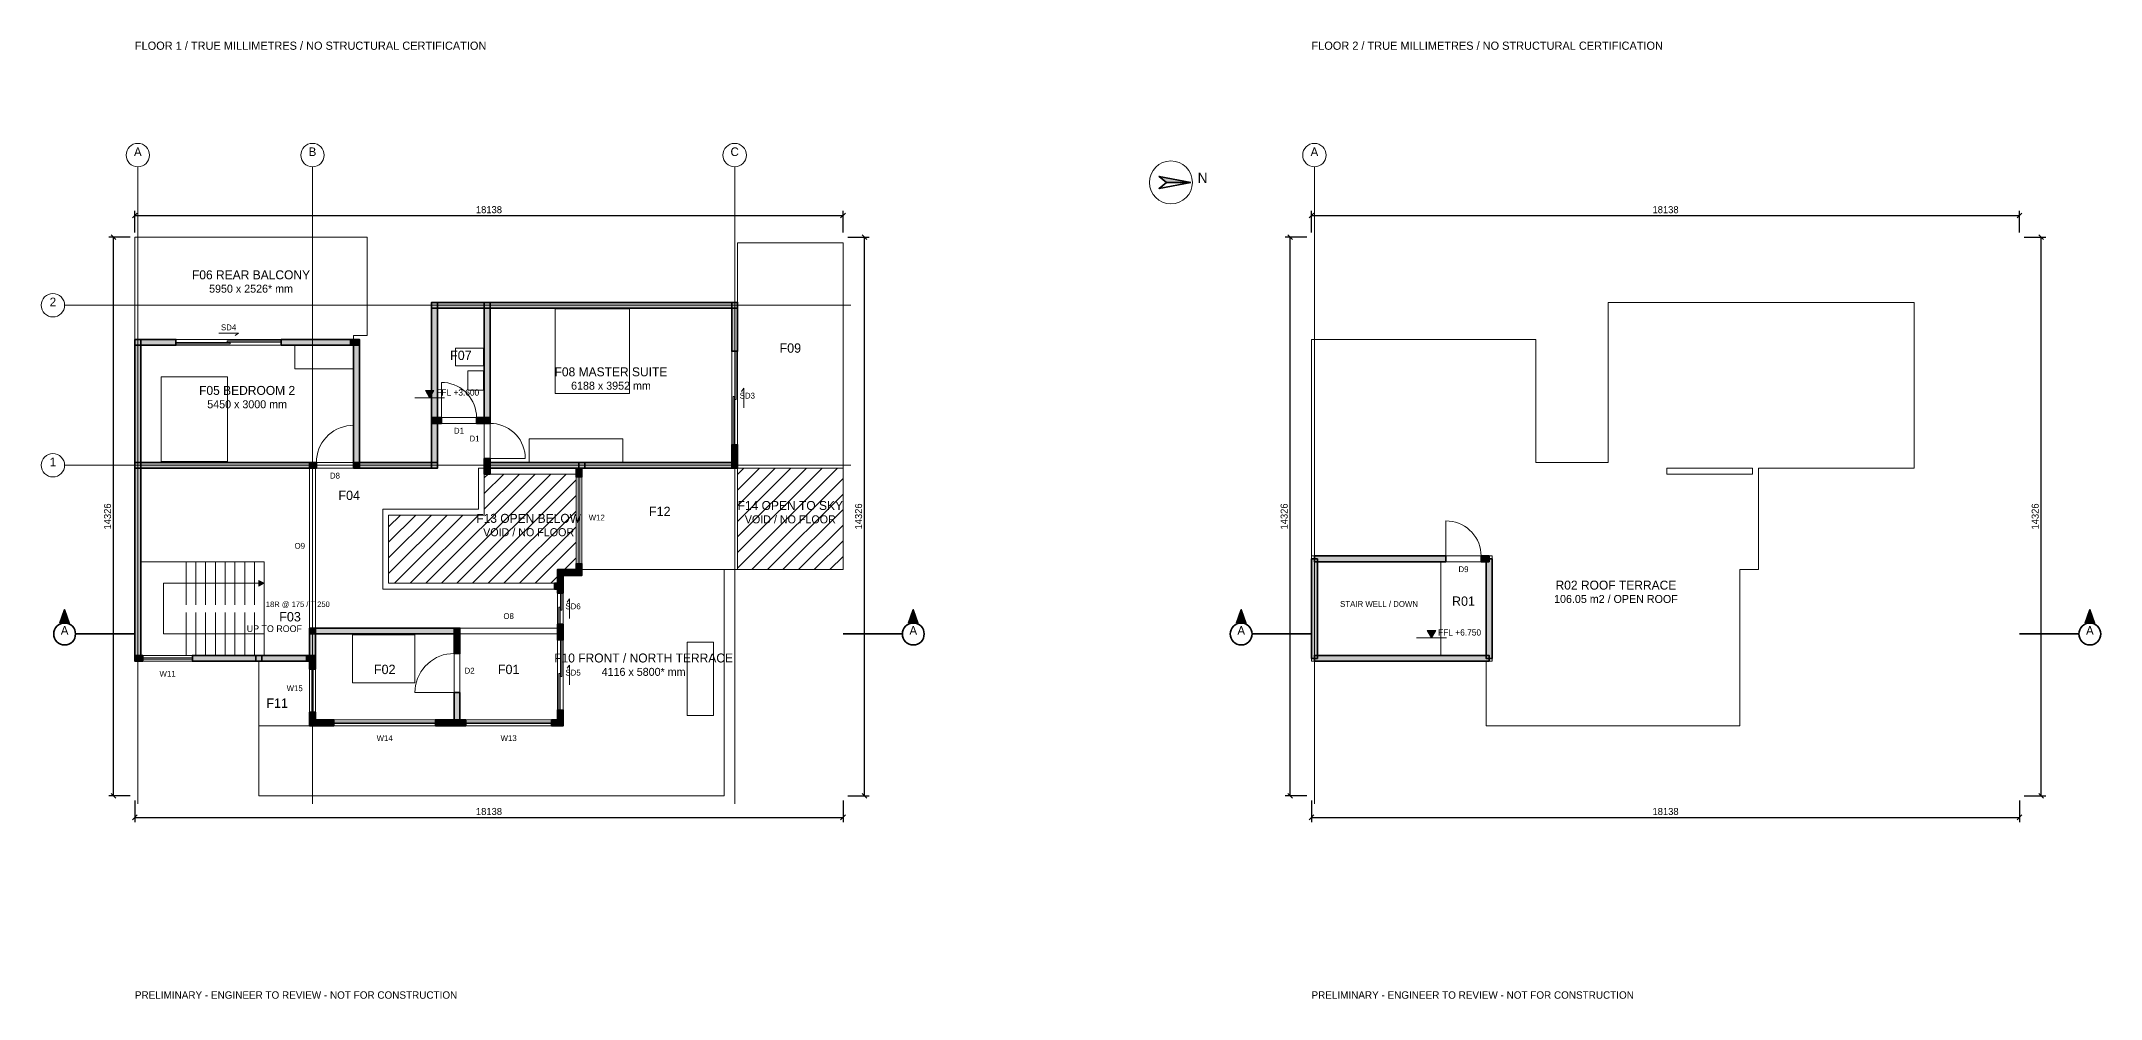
# Model space of a CAD drawing. Header units: millimetres. Extents: x -4150 to 80494, y -5203 to 19347.
# Drawn here: x 27738 to 80494, y -5203 to 19347 of the extents above; entities that cross this region are included whole.
import ezdxf
from ezdxf.enums import TextEntityAlignment as Align

# ---------------------------------------------------------------- set-up
doc = ezdxf.new("R2010")
doc.units = ezdxf.units.MM
for name, color, linetype, lineweight in [('A-ANNO', 7, 'Continuous', 18), ('A-DIMS', 7, 'Continuous', 13), ('A-DOOR', 3, 'Continuous', 18), ('A-FLOR', 8, 'Continuous', 13), ('A-FURN', 8, 'Continuous', 13), ('A-GRID', 8, 'Continuous', 13), ('A-LEVL', 7, 'Continuous', 13), ('A-SECT', 1, 'Continuous', 35), ('A-STAIR', 7, 'Continuous', 18), ('A-TAGS', 1, 'Continuous', 13), ('A-WALL', 7, 'Continuous', 35), ('A-WIND', 4, 'Continuous', 18), ('HANDOVER-ROOM', 4, 'Continuous', 18), ('HANDOVER-VOID', 8, 'Continuous', 13)]:
    doc.layers.add(name, color=color, linetype=linetype, lineweight=lineweight)
doc.dimstyles.new('FF-ARCH', dxfattribs={"dimtxt": 180, "dimasz": 90, "dimexe": 120, "dimexo": 120, "dimgap": 60, "dimtad": 1, "dimdec": 0, "dimtsz": 60, "dimcen": 2.5, "dimazin": 3, "dimtfac": 1, "dimtmove": 0, "dimatfit": 3})

msp = doc.modelspace()

# ---------------------------------------------------------------- hatches: boundary and pattern name
at = {"layer": 'A-LEVL'}
for points in [[(37578, 10391), (37798, 10391), (37688, 10201)], [(63240, 4240), (63460, 4240), (63350, 4050)]]:
    msp.add_hatch(color=7, dxfattribs=at).paths.add_polyline_path(points)
at = {"layer": 'A-SECT'}
for points in [[(28218, 4430), (28338, 4770), (28458, 4430)], [(49956, 4430), (50076, 4770), (50196, 4430)], [(58356, 4430), (58476, 4770), (58596, 4430)], [(80094, 4430), (80214, 4770), (80334, 4430)]]:
    msp.add_hatch(color=7, dxfattribs=at).paths.add_polyline_path(points)
at = {"layer": 'A-STAIR'}
msp.add_hatch(color=7, dxfattribs=at).paths.add_polyline_path([(33310, 5380), (33310, 5520), (33450, 5450)])
at = {"layer": 'A-WALL'}
for points in [[(57182, 15726), (56373.5, 15880), (56566, 15726)], [(37738, 12577), (37738, 12652), (37888, 12652), (37888, 9625), (37888, 9550), (37738, 9550), (37738, 12577)], [(39163, 12652), (39238, 12652), (39238, 12502), (37813, 12502), (37738, 12502), (37738, 12652), (39163, 12652)], [(39088, 12577), (39088, 12652), (39238, 12652), (39238, 9625), (39238, 9550), (39088, 9550), (39088, 12577)], [(45501, 12652), (45576, 12652), (45576, 12502), (39163, 12502), (39088, 12502), (39088, 12652), (45501, 12652)], [(45426, 12652), (45576, 12652), (45576, 11400), (45426, 11400), (45426, 12577), (45426, 12652)], [(30138, 11625), (30138, 11700), (30288, 11700), (30288, 8475), (30288, 8400), (30138, 8400), (30138, 11625)], [(30213, 11550), (30138, 11550), (30138, 11700), (31188, 11700), (31188, 11550), (30213, 11550)], [(35813, 11700), (35813, 11550), (33888, 11550), (33888, 11700), (35738, 11700), (35813, 11700)], [(35813, 11700), (35888, 11700), (35888, 11550), (35738, 11550), (35663, 11550), (35663, 11700), (35813, 11700)], [(35738, 11625), (35738, 11700), (35888, 11700), (35888, 8475), (35888, 8400), (35738, 8400), (35738, 11625)], [(37738, 9625), (37738, 9700), (37888, 9700), (37888, 8475), (37888, 8400), (37738, 8400), (37738, 9625)], [(37813, 9550), (37738, 9550), (37738, 9700), (37988, 9700), (37988, 9550), (37813, 9550)], [(39238, 9700), (39238, 9550), (38888, 9550), (38888, 9700), (39163, 9700), (39238, 9700)], [(39088, 9700), (39238, 9700), (39238, 9550), (39088, 9550), (39088, 9625), (39088, 9700)], [(45576, 8475), (45576, 8400), (45426, 8400), (45426, 9000), (45576, 9000), (45576, 8475)], [(30138, 8475), (30138, 8550), (30288, 8550), (30288, 3525), (30288, 3450), (30138, 3450), (30138, 8475)], [(34687, 8550), (34762, 8550), (34762, 8400), (30213, 8400), (30138, 8400), (30138, 8550), (34687, 8550)], [(34612, 8550), (34762, 8550), (34762, 8400), (34612, 8400), (34612, 8475), (34612, 8550)], [(34687, 8400), (34612, 8400), (34612, 8550), (34788, 8550), (34788, 8400), (34687, 8400)], [(35888, 8550), (35888, 8400), (35738, 8400), (35738, 8550), (35813, 8550), (35888, 8550)], [(37813, 8550), (37888, 8550), (37888, 8400), (35813, 8400), (35738, 8400), (35738, 8550), (37813, 8550)], [(39238, 8475), (39238, 8400), (39088, 8400), (39088, 8650), (39238, 8650), (39238, 8475)], [(39088, 8475), (39088, 8550), (39238, 8550), (39238, 8325), (39238, 8250), (39088, 8250), (39088, 8475)], [(41588, 8550), (41663, 8550), (41663, 8400), (39163, 8400), (39088, 8400), (39088, 8550), (41588, 8550)], [(45501, 8550), (45576, 8550), (45576, 8400), (41588, 8400), (41513, 8400), (41513, 8550), (45501, 8550)], [(41438, 8325), (41438, 8400), (41588, 8400), (41588, 8250), (41588, 8175), (41438, 8175), (41438, 8325)], [(41438, 8325), (41588, 8325), (41588, 8200), (41438, 8200), (41438, 8250), (41438, 8325)], [(41588, 5800), (41588, 5725), (41438, 5725), (41438, 5950), (41588, 5950), (41588, 5800)], [(41438, 5800), (41438, 5875), (41588, 5875), (41588, 5725), (41588, 5650), (41438, 5650), (41438, 5800)], [(60276, 6075), (60426, 6075), (60426, 3525), (60276, 3525), (60276, 6075)], [(60351, 6150), (63719, 6150), (63719, 6000), (60351, 6000), (60351, 6150)], [(64825, 6150), (64825, 6000), (64619, 6000), (64619, 6150), (64825, 6150)], [(64750, 6075), (64900, 6075), (64900, 3525), (64750, 3525), (64750, 6075)], [(41037, 5450), (41112, 5450), (41112, 5300), (40962, 5300), (40887, 5300), (40887, 5450), (41037, 5450)], [(40962, 5725), (40962, 5800), (41112, 5800), (41112, 5450), (41112, 5375), (40962, 5375), (40962, 5725)], [(41112, 5800), (41187, 5800), (41187, 5650), (41037, 5650), (40962, 5650), (40962, 5800), (41112, 5800)], [(40962, 5450), (40962, 5525), (41112, 5525), (41112, 5375), (41112, 5300), (40962, 5300), (40962, 5450)], [(40962, 5450), (41112, 5450), (41112, 5200), (40962, 5200), (40962, 5375), (40962, 5450)], [(41438, 5800), (41513, 5800), (41513, 5650), (41112, 5650), (41037, 5650), (41037, 5800), (41438, 5800)], [(41513, 5800), (41588, 5800), (41588, 5650), (41438, 5650), (41363, 5650), (41363, 5800), (41513, 5800)], [(34612, 4225), (34612, 4300), (34762, 4300), (34762, 3525), (34762, 3450), (34612, 3450), (34612, 4225)], [(34762, 4225), (34762, 4150), (34612, 4150), (34612, 4300), (34762, 4300), (34762, 4225)], [(38387, 4300), (38462, 4300), (38462, 4150), (34687, 4150), (34612, 4150), (34612, 4300), (38387, 4300)], [(38312, 4300), (38462, 4300), (38462, 3650), (38312, 3650), (38312, 4225), (38312, 4300)], [(41112, 4225), (41112, 4150), (40962, 4150), (40962, 4400), (41112, 4400), (41112, 4225)], [(40962, 4300), (41112, 4300), (41112, 4000), (40962, 4000), (40962, 4225), (40962, 4300)], [(30213, 3450), (30138, 3450), (30138, 3600), (30338, 3600), (30338, 3450), (30213, 3450)], [(33387, 3600), (33387, 3450), (31612, 3450), (31612, 3600), (33312, 3600), (33387, 3600)], [(34612, 3600), (34687, 3600), (34687, 3450), (33312, 3450), (33237, 3450), (33237, 3600), (34612, 3600)], [(34687, 3600), (34762, 3600), (34762, 3450), (34612, 3450), (34537, 3450), (34537, 3600), (34687, 3600)], [(34612, 3525), (34612, 3600), (34762, 3600), (34762, 3450), (34762, 3375), (34612, 3375), (34612, 3525)], [(34612, 3525), (34762, 3525), (34762, 3250), (34612, 3250), (34612, 3450), (34612, 3525)], [(60351, 3450), (60351, 3600), (64825, 3600), (64825, 3450), (60351, 3450)], [(38462, 1875), (38462, 1800), (38312, 1800), (38312, 2650), (38462, 2650), (38462, 1875)], [(34762, 1875), (34762, 1800), (34612, 1800), (34612, 2150), (34762, 2150), (34762, 1875)], [(41112, 1875), (41112, 1800), (40962, 1800), (40962, 2200), (41112, 2200), (41112, 1875)], [(34687, 1800), (34612, 1800), (34612, 1950), (35237, 1950), (35237, 1800), (34687, 1800)], [(38462, 1950), (38462, 1800), (37837, 1800), (37837, 1950), (38387, 1950), (38462, 1950)], [(38387, 1800), (38312, 1800), (38312, 1950), (38612, 1950), (38612, 1800), (38387, 1800)], [(41112, 1950), (41112, 1800), (40812, 1800), (40812, 1950), (41037, 1950), (41112, 1950)]]:
    msp.add_hatch(color=7, dxfattribs=at).paths.add_polyline_path(points)

# ---------------------------------------------------------------- linework, layer by layer
at = {"layer": 'A-ANNO'}
msp.add_circle((56676, 15726), 550, dxfattribs=at)
at = {"layer": 'A-DOOR'}
for p, q in [((32288, 11860), (32788, 11860)), ((32788, 11860), (32708, 11800)), ((37988, 9700), (37988, 10600)), ((45736, 10450), (45676, 10370)), ((45736, 9950), (45736, 10450)), ((35738, 8550), (35738, 9500)), ((39238, 8650), (40138, 8650)), ((34612, 4300), (34612, 8400)), ((34762, 4300), (34762, 8400)), ((63719, 6150), (63719, 7050)), ((41272, 5050), (41212, 4970)), ((41272, 4550), (41272, 5050)), ((38312, 4300), (41112, 4300)), ((38312, 4150), (41112, 4150)), ((41272, 3350), (41212, 3270)), ((41272, 2850), (41272, 3350)), ((38312, 2650), (37312, 2650))]:
    msp.add_line(p, q, dxfattribs=at)
for points in [[(31188, 11619), (32578, 11619), (32578, 11587), (31188, 11587)], [(32498, 11663), (33888, 11663), (33888, 11631), (32498, 11631)], [(45539, 10160), (45539, 11400), (45507, 11400), (45507, 10160)], [(45495, 9000), (45495, 10240), (45463, 10240), (45463, 9000)], [(41031, 4400), (41031, 4840), (40999, 4840), (40999, 4400)], [(41075, 4760), (41075, 5200), (41043, 5200), (41043, 4760)], [(41075, 3060), (41075, 4000), (41043, 4000), (41043, 3060)], [(41031, 2200), (41031, 3140), (40999, 3140), (40999, 2200)]]:
    msp.add_lwpolyline(points, close=True, dxfattribs=at)
for points in [[(38888, 9700), (38884.2, 9783), (38872.7, 9865.4), (38853.6, 9946.3), (38827.2, 10025.1), (38793.6, 10101.2), (38753.2, 10173.8), (38706.2, 10242.4), (38653.1, 10306.3), (38594.3, 10365.1), (38530.4, 10418.2), (38461.8, 10465.2), (38389.2, 10505.6), (38313.1, 10539.2), (38234.3, 10565.6), (38153.4, 10584.7), (38071, 10596.2), (37988, 10600)], [(34788, 8550), (34792.1, 8637.7), (34804.2, 8724.6), (34824.3, 8810), (34852.2, 8893.2), (34887.6, 8973.5), (34930.3, 9050.1), (34979.9, 9122.5), (35035.9, 9190), (35098, 9252.1), (35165.5, 9308.1), (35237.9, 9357.7), (35314.5, 9400.4), (35394.8, 9435.8), (35478, 9463.7), (35563.4, 9483.8), (35650.3, 9495.9), (35738, 9500)], [(39238, 9550), (39321, 9546.2), (39403.4, 9534.7), (39484.3, 9515.6), (39563.1, 9489.2), (39639.2, 9455.6), (39711.8, 9415.2), (39780.4, 9368.2), (39844.3, 9315.1), (39903.1, 9256.3), (39956.2, 9192.4), (40003.2, 9123.8), (40043.6, 9051.2), (40077.2, 8975.1), (40103.6, 8896.3), (40122.7, 8815.4), (40134.2, 8733), (40138, 8650)], [(64619, 6150), (64615.2, 6233), (64603.7, 6315.4), (64584.6, 6396.3), (64558.2, 6475.1), (64524.6, 6551.2), (64484.2, 6623.8), (64437.2, 6692.4), (64384.1, 6756.3), (64325.3, 6815.1), (64261.4, 6868.2), (64192.8, 6915.2), (64120.2, 6955.6), (64044.1, 6989.2), (63965.3, 7015.6), (63884.4, 7034.7), (63802, 7046.2), (63719, 7050)], [(38312, 3650), (38219.7, 3645.7), (38128.3, 3633), (38038.3, 3611.8), (37950.8, 3582.5), (37866.3, 3545.2), (37785.6, 3500.2), (37709.4, 3448), (37638.3, 3389), (37573, 3323.7), (37514, 3252.6), (37461.8, 3176.4), (37416.8, 3095.7), (37379.5, 3011.2), (37350.2, 2923.7), (37329, 2833.7), (37316.3, 2742.3), (37312, 2650)]]:
    msp.add_lwpolyline(points, dxfattribs=at)
at = {"layer": 'A-FLOR'}
for points in [[(30138, 11700), (35738, 11700), (35738, 11800), (36088, 11800), (36088, 14326), (30138, 14326)], [(30138, 3450), (30138, 3600), (30138, 8400), (30138, 8475), (30138, 8550), (30138, 11550), (30138, 11625), (30138, 11700), (30138, 14326), (36088, 14326), (36088, 11800), (35738, 11800), (35738, 11700), (35813, 11700), (35888, 11700), (35888, 11550), (35888, 8550), (37738, 8550), (37738, 9550), (37738, 9625), (37738, 9700), (37738, 12502), (37738, 12577), (37738, 12652), (37888, 12652), (39088, 12652), (39163, 12652), (39238, 12652), (45426, 12652), (45501, 12652), (45576, 12652), (45576, 14176), (48276, 14176), (48276, 8400), (45576, 8400), (45576, 5800), (45228, 5800), (45228, 0), (33312, 0), (33312, 1800), (33312, 3450), (33237, 3450), (30288, 3450), (30213, 3450), (30138, 3450)], [(45576, 8400), (48276, 8400), (48276, 14176), (45576, 14176)], [(37888, 9700), (39088, 9700), (39088, 12502), (37888, 12502)], [(39238, 8550), (45426, 8550), (45426, 12502), (39238, 12502)], [(60276, 8550), (60276, 11550), (60276, 11625), (60276, 11700), (65876, 11700), (65951, 11700), (66026, 11700), (66026, 11550), (66026, 8550), (67876, 8550), (67876, 9550), (67876, 9625), (67876, 9700), (67876, 12502), (67876, 12577), (67876, 12652), (68026, 12652), (69226, 12652), (69301, 12652), (69376, 12652), (75564, 12652), (75639, 12652), (75714, 12652), (75714, 8400), (71726, 8400), (71726, 5800), (71250, 5800), (71250, 1800), (64750, 1800), (64750, 3450), (64900, 3450), (64900, 6150), (60276, 6150), (60276, 8400), (60276, 8475)], [(60276, 8550), (60276, 11550), (60276, 11625), (60276, 11700), (65876, 11700), (65951, 11700), (66026, 11700), (66026, 11550), (66026, 8550), (67876, 8550), (67876, 9550), (67876, 9625), (67876, 9700), (67876, 12502), (67876, 12577), (67876, 12652), (68026, 12652), (69226, 12652), (69301, 12652), (69376, 12652), (75564, 12652), (75639, 12652), (75714, 12652), (75714, 8400), (71726, 8400), (71726, 5800), (71250, 5800), (71250, 1800), (64750, 1800), (64750, 3450), (63450, 3450), (63375, 3450), (60426, 3450), (60351, 3450), (60276, 3450), (60276, 3600), (60276, 8400), (60276, 8475), (60276, 8550)], [(30288, 8550), (35738, 8550), (35738, 11550), (30288, 11550)], [(34762, 4300), (40962, 4300), (40962, 5300), (36488, 5300), (36488, 7350), (38938, 7350), (38938, 8400), (39088, 8400), (39088, 9550), (37888, 9550), (37888, 8400), (34762, 8400)], [(30288, 3600), (34612, 3600), (34612, 8400), (30288, 8400)], [(39238, 8400), (39238, 8325), (39238, 8250), (39088, 8250), (39088, 7200), (36638, 7200), (36638, 5450), (40962, 5450), (40962, 5800), (41438, 5800), (41438, 8250), (41438, 8325), (41438, 8400), (39238, 8400)], [(36638, 5450), (40962, 5450), (40962, 5800), (41438, 5800), (41438, 8250), (39088, 8250), (39088, 7200), (36638, 7200)], [(41588, 5800), (45576, 5800), (45576, 8400), (41588, 8400)], [(45576, 5800), (48276, 5800), (48276, 8400), (45576, 8400)], [(71576, 8325), (71576, 8400), (69376, 8400), (69376, 8325), (69376, 8250), (71576, 8250), (71576, 8325)], [(30288, 6000), (30288, 3600), (33450, 3600), (33450, 6000), (30288, 6000)], [(60426, 6000), (60426, 3600), (63588, 3600), (63588, 6000), (60426, 6000)], [(64750, 6000), (63588, 6000), (63588, 3600), (64750, 3600)], [(33312, 0), (45228, 0), (45228, 5800), (41112, 5800), (41112, 1800), (33312, 1800)], [(34762, 1950), (38312, 1950), (38312, 4150), (34762, 4150)], [(38462, 1950), (40962, 1950), (40962, 4150), (38462, 4150)], [(33312, 1800), (34612, 1800), (34612, 3450), (33312, 3450)]]:
    msp.add_lwpolyline(points, close=True, dxfattribs=at)
for points in [[(35738, 11700.1), (35738, 11800), (36088, 11800), (36088, 14326), (30138, 14326), (30138, 11700.1)], [(45576.1, 8400), (48276, 8400), (48276, 14176), (45576, 14176), (45576, 12652.1)], [(60276, 8475), (60276, 8550), (60276, 11550), (60276, 11625), (60276, 11700), (65876, 11700), (65951, 11700), (66026, 11700), (66026, 11550), (66026, 8550), (67876, 8550), (67876, 9550), (67876, 9625), (67876, 9700), (67876, 12502), (67876, 12577), (67876, 12652), (68026, 12652), (69226, 12652), (69301, 12652), (69376, 12652), (75564, 12652), (75639, 12652), (75714, 12652), (75714, 8400), (71726, 8400), (71726, 5800), (71250, 5800), (71250, 1800), (64750, 1800), (64750, 3449)], [(60276, 6151), (60276, 8400), (60276, 8475)], [(39088, 8249.9), (39088, 7200), (36638, 7200), (36638, 5450)], [(41437.9, 8250), (39238.1, 8250)], [(45228.1, 5800), (45576, 5800), (45576, 8399.9)], [(71576, 8250), (71576, 8325), (71576, 8400), (69376, 8400), (69376, 8325), (69376, 8250), (71576, 8250)], [(33450, 6000), (30288, 6000)], [(33312, 0), (45228, 0), (45228, 5799.9)], [(36638, 5450), (40886.9, 5450)], [(33312, 3449.9), (33312, 1800.1)], [(33312, 1799.9), (33312, 0)]]:
    msp.add_lwpolyline(points, dxfattribs=at)
at = {"layer": 'A-FURN'}
for points in [[(42806, 10312), (42806, 12482), (40906, 12482), (40906, 10312)], [(35738, 10950), (35738, 11550), (34238, 11550), (34238, 10950)], [(39068, 11020), (39068, 11480), (38348, 11480), (38348, 11020)], [(32508, 8570), (32508, 10740), (30808, 10740), (30808, 8570)], [(39068, 10400), (39068, 10900), (38668, 10900), (38668, 10400)], [(42638, 8550), (42638, 9150), (40238, 9150), (40238, 8550)], [(37312, 2900), (37312, 4130), (35712, 4130), (35712, 2900)], [(44288, 2060), (44963, 2060), (44963, 3940), (44288, 3940)]]:
    msp.add_lwpolyline(points, close=True, dxfattribs=at)
at = {"layer": 'A-GRID'}
for p, q in [((30213, -200), (30213, 16126)), ((34687, -200), (34687, 16126)), ((45501, -200), (45501, 16126)), ((60351, -200), (60351, 16126)), ((28338, 12577), (48476, 12577)), ((28338, 8475), (48476, 8475))]:
    msp.add_line(p, q, dxfattribs=at)
for centre in [(30213, 16426), (34687, 16426), (45501, 16426), (60351, 16426), (28038, 12577), (28038, 8475)]:
    msp.add_circle(centre, 300, dxfattribs=at)
at = {"layer": 'A-LEVL'}
for p, q in [((37308, 10201), (38068, 10201)), ((62970, 4050), (63730, 4050))]:
    msp.add_line(p, q, dxfattribs=at)
for points in [[(37578, 10391), (37798, 10391), (37688, 10201)], [(63240, 4240), (63460, 4240), (63350, 4050)]]:
    msp.add_lwpolyline(points, close=True, dxfattribs=at)
at = {"layer": 'A-SECT'}
for p, q in [((30138, 4150), (28618, 4150)), ((48276, 4150), (49796, 4150)), ((60276, 4150), (58756, 4150)), ((78414, 4150), (79934, 4150))]:
    msp.add_line(p, q, dxfattribs=at)
for points in [[(28218, 4430), (28338, 4770), (28458, 4430)], [(49956, 4430), (50076, 4770), (50196, 4430)], [(58356, 4430), (58476, 4770), (58596, 4430)], [(80094, 4430), (80214, 4770), (80334, 4430)]]:
    msp.add_lwpolyline(points, close=True, dxfattribs=at)
for centre in [(28338, 4150), (50076, 4150), (58476, 4150), (80214, 4150)]:
    msp.add_circle(centre, 280, dxfattribs=at)
at = {"layer": 'A-STAIR'}
for p, q in [((31450, 4900), (31450, 6000)), ((31700, 4900), (31700, 6000)), ((31950, 4900), (31950, 6000)), ((32200, 4900), (32200, 6000)), ((32450, 4900), (32450, 6000)), ((32700, 4900), (32700, 6000)), ((32950, 4900), (32950, 6000)), ((33200, 4900), (33200, 6000)), ((33450, 4900), (33450, 6000)), ((31450, 3600), (31450, 4700)), ((31700, 3600), (31700, 4700)), ((31950, 3600), (31950, 4700)), ((32200, 3600), (32200, 4700)), ((32450, 3600), (32450, 4700)), ((32700, 3600), (32700, 4700)), ((32950, 3600), (32950, 4700)), ((33200, 3600), (33200, 4700)), ((33450, 3600), (33450, 4700))]:
    msp.add_line(p, q, dxfattribs=at)
for points in [[(63588, 6000), (60426, 6000), (60426, 3600), (63588, 3600)], [(33310, 5380), (33310, 5520), (33450, 5450)]]:
    msp.add_lwpolyline(points, close=True, dxfattribs=at)
msp.add_lwpolyline([(33450, 4150), (30869, 4150), (30869, 5450), (33450, 5450)], dxfattribs=at)
at = {"layer": 'A-WALL'}
for points in [[(57182, 15726), (56373.5, 15880), (56566, 15726)], [(57182, 15726), (56373.5, 15572), (56566, 15726)], [(37738, 12577), (37738, 12652), (37888, 12652), (37888, 9625), (37888, 9550), (37738, 9550), (37738, 12577)], [(39163, 12652), (39238, 12652), (39238, 12502), (37813, 12502), (37738, 12502), (37738, 12652), (39163, 12652)], [(39088, 12577), (39088, 12652), (39238, 12652), (39238, 9625), (39238, 9550), (39088, 9550), (39088, 12577)], [(45501, 12652), (45576, 12652), (45576, 12502), (39163, 12502), (39088, 12502), (39088, 12652), (45501, 12652)], [(45426, 12652), (45576, 12652), (45576, 11400), (45426, 11400), (45426, 12577), (45426, 12652)], [(30138, 11625), (30138, 11700), (30288, 11700), (30288, 8475), (30288, 8400), (30138, 8400), (30138, 11625)], [(30213, 11550), (30138, 11550), (30138, 11700), (31188, 11700), (31188, 11550), (30213, 11550)], [(35813, 11700), (35813, 11550), (33888, 11550), (33888, 11700), (35738, 11700), (35813, 11700)], [(35813, 11700), (35888, 11700), (35888, 11550), (35738, 11550), (35663, 11550), (35663, 11700), (35813, 11700)], [(35738, 11625), (35738, 11700), (35888, 11700), (35888, 8475), (35888, 8400), (35738, 8400), (35738, 11625)], [(37738, 9625), (37738, 9700), (37888, 9700), (37888, 8475), (37888, 8400), (37738, 8400), (37738, 9625)], [(37813, 9550), (37738, 9550), (37738, 9700), (37988, 9700), (37988, 9550), (37813, 9550)], [(39238, 9700), (39238, 9550), (38888, 9550), (38888, 9700), (39163, 9700), (39238, 9700)], [(39088, 9700), (39238, 9700), (39238, 9550), (39088, 9550), (39088, 9625), (39088, 9700)], [(45576, 8475), (45576, 8400), (45426, 8400), (45426, 9000), (45576, 9000), (45576, 8475)], [(30138, 8475), (30138, 8550), (30288, 8550), (30288, 3525), (30288, 3450), (30138, 3450), (30138, 8475)], [(34687, 8550), (34762, 8550), (34762, 8400), (30213, 8400), (30138, 8400), (30138, 8550), (34687, 8550)], [(34612, 8550), (34762, 8550), (34762, 8400), (34612, 8400), (34612, 8475), (34612, 8550)], [(34687, 8400), (34612, 8400), (34612, 8550), (34788, 8550), (34788, 8400), (34687, 8400)], [(35888, 8550), (35888, 8400), (35738, 8400), (35738, 8550), (35813, 8550), (35888, 8550)], [(37813, 8550), (37888, 8550), (37888, 8400), (35813, 8400), (35738, 8400), (35738, 8550), (37813, 8550)], [(39238, 8475), (39238, 8400), (39088, 8400), (39088, 8650), (39238, 8650), (39238, 8475)], [(39088, 8475), (39088, 8550), (39238, 8550), (39238, 8325), (39238, 8250), (39088, 8250), (39088, 8475)], [(41588, 8550), (41663, 8550), (41663, 8400), (39163, 8400), (39088, 8400), (39088, 8550), (41588, 8550)], [(45501, 8550), (45576, 8550), (45576, 8400), (41588, 8400), (41513, 8400), (41513, 8550), (45501, 8550)], [(41438, 8325), (41438, 8400), (41588, 8400), (41588, 8250), (41588, 8175), (41438, 8175), (41438, 8325)], [(41438, 8325), (41588, 8325), (41588, 8200), (41438, 8200), (41438, 8250), (41438, 8325)], [(41588, 5800), (41588, 5725), (41438, 5725), (41438, 5950), (41588, 5950), (41588, 5800)], [(41438, 5800), (41438, 5875), (41588, 5875), (41588, 5725), (41588, 5650), (41438, 5650), (41438, 5800)], [(60276, 6075), (60426, 6075), (60426, 3525), (60276, 3525), (60276, 6075)], [(60351, 6150), (63719, 6150), (63719, 6000), (60351, 6000), (60351, 6150)], [(64825, 6150), (64825, 6000), (64619, 6000), (64619, 6150), (64825, 6150)], [(64750, 6075), (64900, 6075), (64900, 3525), (64750, 3525), (64750, 6075)], [(41037, 5450), (41112, 5450), (41112, 5300), (40962, 5300), (40887, 5300), (40887, 5450), (41037, 5450)], [(40962, 5725), (40962, 5800), (41112, 5800), (41112, 5450), (41112, 5375), (40962, 5375), (40962, 5725)], [(41112, 5800), (41187, 5800), (41187, 5650), (41037, 5650), (40962, 5650), (40962, 5800), (41112, 5800)], [(40962, 5450), (40962, 5525), (41112, 5525), (41112, 5375), (41112, 5300), (40962, 5300), (40962, 5450)], [(40962, 5450), (41112, 5450), (41112, 5200), (40962, 5200), (40962, 5375), (40962, 5450)], [(41438, 5800), (41513, 5800), (41513, 5650), (41112, 5650), (41037, 5650), (41037, 5800), (41438, 5800)], [(41513, 5800), (41588, 5800), (41588, 5650), (41438, 5650), (41363, 5650), (41363, 5800), (41513, 5800)], [(34612, 4225), (34612, 4300), (34762, 4300), (34762, 3525), (34762, 3450), (34612, 3450), (34612, 4225)], [(34762, 4225), (34762, 4150), (34612, 4150), (34612, 4300), (34762, 4300), (34762, 4225)], [(38387, 4300), (38462, 4300), (38462, 4150), (34687, 4150), (34612, 4150), (34612, 4300), (38387, 4300)], [(38312, 4300), (38462, 4300), (38462, 3650), (38312, 3650), (38312, 4225), (38312, 4300)], [(41112, 4225), (41112, 4150), (40962, 4150), (40962, 4400), (41112, 4400), (41112, 4225)], [(40962, 4300), (41112, 4300), (41112, 4000), (40962, 4000), (40962, 4225), (40962, 4300)], [(30213, 3450), (30138, 3450), (30138, 3600), (30338, 3600), (30338, 3450), (30213, 3450)], [(33387, 3600), (33387, 3450), (31612, 3450), (31612, 3600), (33312, 3600), (33387, 3600)], [(34612, 3600), (34687, 3600), (34687, 3450), (33312, 3450), (33237, 3450), (33237, 3600), (34612, 3600)], [(34687, 3600), (34762, 3600), (34762, 3450), (34612, 3450), (34537, 3450), (34537, 3600), (34687, 3600)], [(34612, 3525), (34612, 3600), (34762, 3600), (34762, 3450), (34762, 3375), (34612, 3375), (34612, 3525)], [(34612, 3525), (34762, 3525), (34762, 3250), (34612, 3250), (34612, 3450), (34612, 3525)], [(60351, 3450), (60351, 3600), (64825, 3600), (64825, 3450), (60351, 3450)], [(38462, 1875), (38462, 1800), (38312, 1800), (38312, 2650), (38462, 2650), (38462, 1875)], [(34762, 1875), (34762, 1800), (34612, 1800), (34612, 2150), (34762, 2150), (34762, 1875)], [(41112, 1875), (41112, 1800), (40962, 1800), (40962, 2200), (41112, 2200), (41112, 1875)], [(34687, 1800), (34612, 1800), (34612, 1950), (35237, 1950), (35237, 1800), (34687, 1800)], [(38462, 1950), (38462, 1800), (37837, 1800), (37837, 1950), (38387, 1950), (38462, 1950)], [(38387, 1800), (38312, 1800), (38312, 1950), (38612, 1950), (38612, 1800), (38387, 1800)], [(41112, 1950), (41112, 1800), (40812, 1800), (40812, 1950), (41037, 1950), (41112, 1950)]]:
    msp.add_lwpolyline(points, close=True, dxfattribs=at)
at = {"layer": 'A-WIND'}
for p, q in [((41438, 5950), (41438, 8200)), ((41588, 8200), (41438, 8200)), ((41495, 5950), (41495, 8200)), ((41531, 5950), (41531, 8200)), ((41588, 5950), (41588, 8200)), ((41588, 5950), (41438, 5950)), ((30338, 3600), (31612, 3600)), ((30338, 3450), (30338, 3600)), ((30338, 3543), (31612, 3543)), ((30338, 3507), (31612, 3507)), ((30338, 3450), (31612, 3450)), ((31612, 3450), (31612, 3600)), ((34612, 2150), (34612, 3250)), ((34612, 3250), (34762, 3250)), ((34669, 2150), (34669, 3250)), ((34705, 2150), (34705, 3250)), ((34762, 2150), (34762, 3250)), ((34612, 2150), (34762, 2150)), ((35237, 1950), (37837, 1950)), ((35237, 1800), (35237, 1950)), ((35237, 1893), (37837, 1893)), ((35237, 1857), (37837, 1857)), ((35237, 1800), (37837, 1800)), ((37837, 1800), (37837, 1950)), ((38612, 1950), (40812, 1950)), ((38612, 1800), (38612, 1950)), ((38612, 1893), (40812, 1893)), ((38612, 1857), (40812, 1857)), ((38612, 1800), (40812, 1800)), ((40812, 1800), (40812, 1950))]:
    msp.add_line(p, q, dxfattribs=at)
at = {"layer": 'HANDOVER-VOID'}
for points in [[(37588, 5450), (40388, 8250)], [(37988, 5450), (40788, 8250)], [(38388, 5450), (41188, 8250)], [(38788, 5450), (41438, 8100)], [(39088, 8150), (39188, 8250)], [(39088, 7750), (39588, 8250)], [(39088, 7350), (39988, 8250)], [(45576, 8238), (45738, 8400)], [(45576, 7838), (46138, 8400)], [(45576, 7438), (46538, 8400)], [(45576, 7038), (46938, 8400)], [(45576, 6638), (47338, 8400)], [(45576, 6238), (47738, 8400)], [(45576, 5838), (48138, 8400)], [(45938, 5800), (48276, 8138)], [(39188, 5450), (41438, 7700)], [(46338, 5800), (48276, 7738)], [(36638, 6900), (36938, 7200)], [(36638, 6500), (37338, 7200)], [(36638, 6100), (37738, 7200)], [(36638, 5700), (38138, 7200)], [(36788, 5450), (38538, 7200)], [(37188, 5450), (38938, 7200)], [(39588, 5450), (41438, 7300)], [(39988, 5450), (41438, 6900)], [(46738, 5800), (48276, 7338)], [(47138, 5800), (48276, 6938)], [(40388, 5450), (41438, 6500)], [(47538, 5800), (48276, 6538)], [(41138, 5800), (41438, 6100)], [(47938, 5800), (48276, 6138)], [(40788, 5450), (40962, 5624)]]:
    msp.add_lwpolyline(points, dxfattribs=at)

# ---------------------------------------------------------------- texts
at = {"layer": 'A-ANNO'}
for s, height, p in [('FLOOR 1 / TRUE MILLIMETRES / NO STRUCTURAL CERTIFICATION', 210, (30138, 19126)), ('FLOOR 2 / TRUE MILLIMETRES / NO STRUCTURAL CERTIFICATION', 210, (60276, 19126)), ('PRELIMINARY - ENGINEER TO REVIEW - NOT FOR CONSTRUCTION', 190, (30138, -5200)), ('PRELIMINARY - ENGINEER TO REVIEW - NOT FOR CONSTRUCTION', 190, (60276, -5200))]:
    msp.add_text(s, height=height, dxfattribs=at).set_placement(p)
msp.add_text('N', height=260, dxfattribs=at).set_placement((57486, 15636), align=Align.BOTTOM_CENTER)
at = {"layer": 'A-GRID'}
for s, p in [('A', (30213, 16336)), ('B', (34687, 16336)), ('C', (45501, 16336)), ('A', (60351, 16336)), ('2', (28038, 12487)), ('1', (28038, 8385))]:
    msp.add_text(s, height=220, dxfattribs=at).set_placement(p, align=Align.BOTTOM_CENTER)
at = {"layer": 'A-LEVL'}
for s, p in [('FFL +3.600', (37858, 10261)), ('FFL +6.750', (63520, 4110))]:
    msp.add_text(s, height=160, dxfattribs=at).set_placement(p)
at = {"layer": 'A-SECT'}
for p in [(28338, 4065), (50076, 4065), (58476, 4065), (80214, 4065)]:
    msp.add_text('A', height=220, dxfattribs=at).set_placement(p, align=Align.BOTTOM_CENTER)
at = {"layer": 'A-STAIR'}
for s, height, p in [('18R @ 175 / T 250', 140, (34312, 4800)), ('STAIR WELL / DOWN', 150, (62007, 4800)), ('UP TO ROOF', 170, (33710, 4150))]:
    msp.add_text(s, height=height, dxfattribs=at).set_placement(p, align=Align.BOTTOM_CENTER)
at = {"layer": 'A-TAGS'}
for s, p in [('SD4', (32538, 11890)), ('SD3', (45826, 10140)), ('D1', (38438, 9240)), ('D1', (38838, 9040)), ('D8', (35263, 8090)), ('W12', (41968, 7015)), ('O9', (34362, 6290)), ('D9', (64169, 5690)), ('SD6', (41362, 4740)), ('O8', (39712, 4490)), ('W11', (30975, 3010)), ('D2', (38712, 3090)), ('SD5', (41362, 3040)), ('W15', (34232, 2640)), ('W14', (36537, 1360)), ('W13', (39712, 1360))]:
    msp.add_text(s, height=150, dxfattribs=at).set_placement(p, align=Align.BOTTOM_CENTER)
at = {"layer": 'HANDOVER-ROOM'}
for s, height, p in [('F06 REAR BALCONY', 230, (33113, 13173)), ('5950 x 2526* mm', 205, (33113, 12838)), ('F07', 240, (38488, 11101)), ('F09', 240, (46926, 11288)), ('F08 MASTER SUITE', 230, (42332, 10686)), ('6188 x 3952 mm', 205, (42332, 10351)), ('F05 BEDROOM 2', 230, (33013, 10210)), ('5450 x 3000 mm', 205, (33013, 9875)), ('F04', 240, (35627.8, 7512.3)), ('F12', 240, (43582, 7100)), ('F14 OPEN TO SKY', 230, (46926, 7260)), ('F13 OPEN BELOW', 230, (40223.9, 6930.3)), ('VOID / NO FLOOR', 205, (40223.9, 6595.3)), ('VOID / NO FLOOR', 205, (46926, 6925)), ('R02 ROOF TERRACE', 230, (68074.1, 5218.8)), ('R01', 240, (64169, 4800)), ('106.05 m2 / OPEN ROOF', 205, (68074.1, 4883.8)), ('F03', 240, (34112, 4400)), ('F02', 240, (36537, 3050)), ('F01', 240, (39712, 3050)), ('F10 FRONT / NORTH TERRACE', 230, (43168.3, 3350.9)), ('4116 x 5800* mm', 205, (43168.3, 3015.9)), ('F11', 240, (33782, 2185))]:
    msp.add_text(s, height=height, dxfattribs=at).set_placement(p, align=Align.BOTTOM_CENTER)

# ---------------------------------------------------------------- dimensions: what is measured, and where the dimension line sits
at = {"layer": 'A-DIMS'}
for base, p1, p2 in [((30138, 14876), (30138, 14326), (48276, 14326)), ((60276, 14876), (60276, 14326), (78414, 14326)), ((30138, -550), (30138, 0), (48276, 0)), ((60276, -550), (60276, 0), (78414, 0))]:
    msp.add_linear_dim(base=base, p1=p1, p2=p2, dimstyle='FF-ARCH', dxfattribs=at).render()
for base, p1, p2 in [((29588, 0), (30138, 0), (30138, 14326)), ((48826, 0), (48276, 0), (48276, 14326)), ((59726, 0), (60276, 0), (60276, 14326)), ((78964, 0), (78414, 0), (78414, 14326))]:
    msp.add_linear_dim(base=base, p1=p1, p2=p2, angle=90, dimstyle='FF-ARCH', dxfattribs=at).render()

doc.saveas('drawing.dxf')
